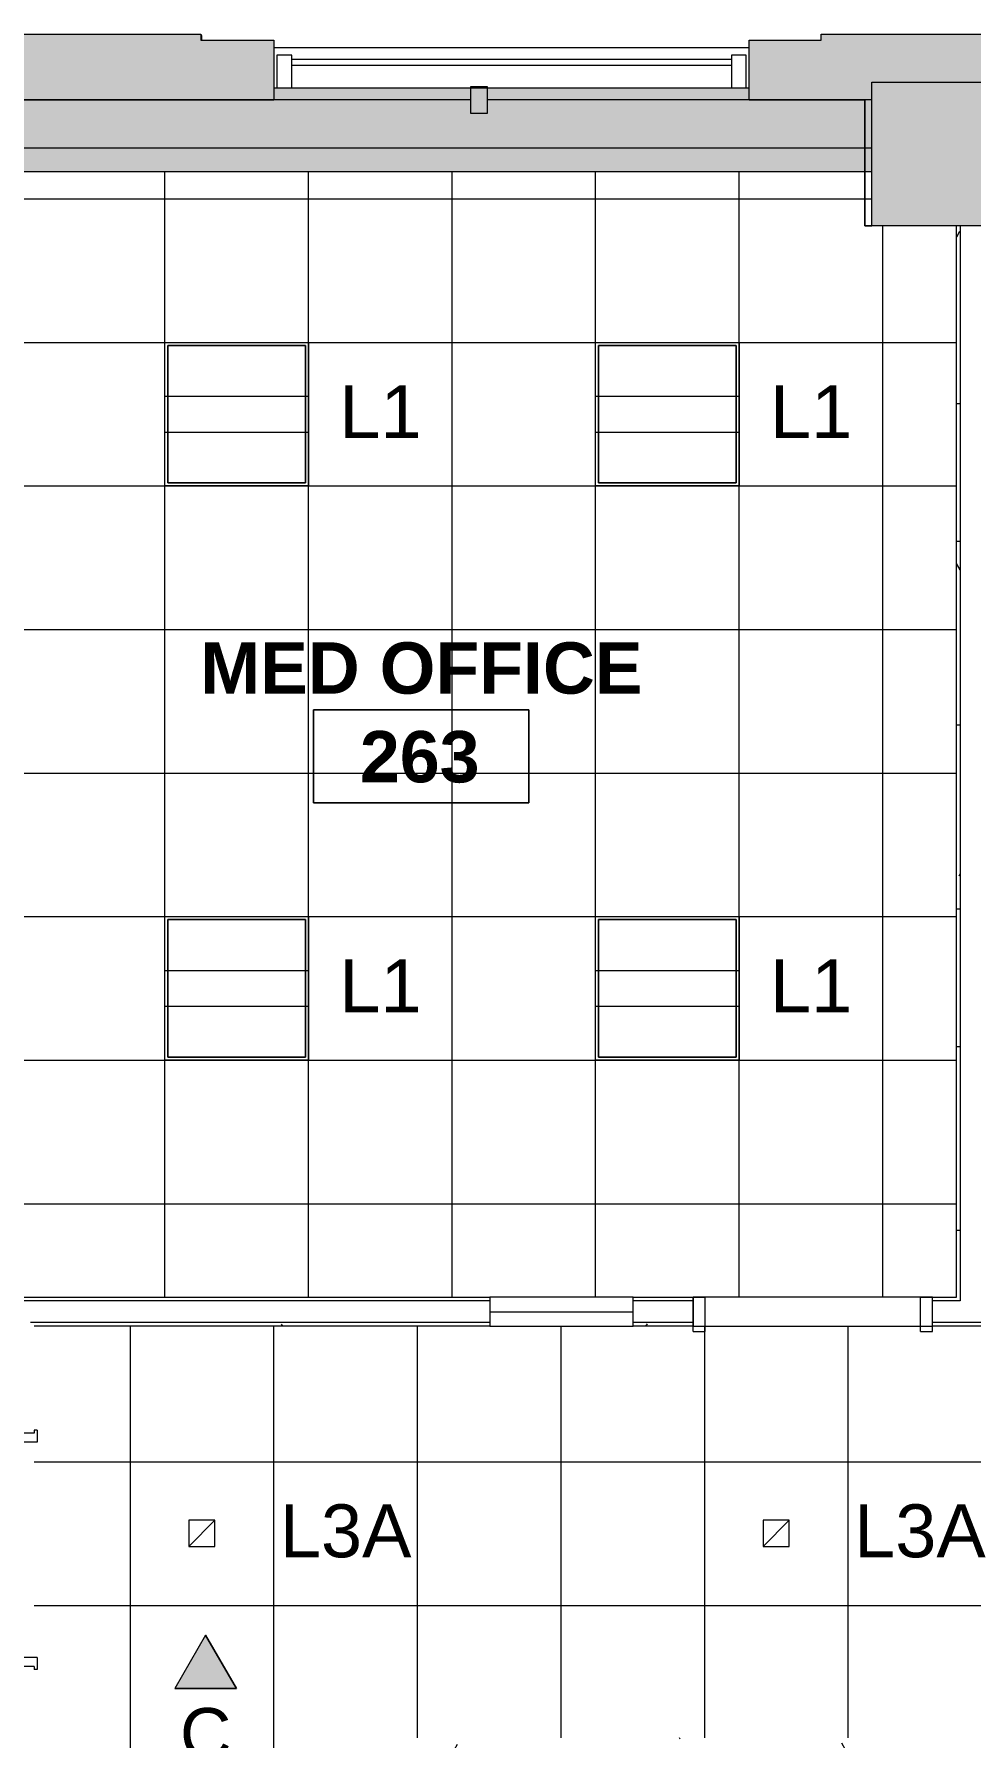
# Model space of a CAD drawing. Header units: inches. Extents: x 389 to 3083, y 11893 to 13691.
# Drawn here: x 770.7 to 927.3, y 13255.3 to 13540.2 of the extents above; entities that cross this region are included whole.
import ezdxf

# ---------------------------------------------------------------- set-up
doc = ezdxf.new("R2010")
doc.units = ezdxf.units.IN
doc.header["$MEASUREMENT"] = 0
for name, color, linetype, lineweight in [('X2$0$A-ANNO-NOTE', 131, 'Continuous', 9), ('X2$0$A-AREA-IDEN', 2, 'Continuous', 9), ('X2$0$A-CLNG', 13, 'Continuous', 13), ('X2$0$A-CLNG-PATT', 13, 'Continuous', 13), ('X2$0$A-Cols-Extr', 7, 'Continuous', 9), ('X2$0$A-DOOR', 31, 'Continuous', 13), ('X2$0$A-DOOR-FRAM', 31, 'Continuous', 20), ('X2$0$A-GLAZ', 151, 'Continuous', 13), ('X2$0$A-WALL', 113, 'Continuous', 13), ('X2$0$A-Wall-Extr', 7, 'Continuous', 9), ('X2$0$A-WALL-PATT', 111, 'Continuous', 13), ('X2$0$E-ELEC-FIXT', 91, 'Continuous', 9), ('X2$0$E-LITE-EQPM', 33, 'Continuous', 9), ('X2$0$E-LITE-EQPM-IDEN', 33, 'Continuous', 9), ('X2$0$I-WALL', 2, 'Continuous', 9), ('X2$0$Plaza America_Tower 1_2nd Floor -REVIT_dwg', 8, 'Continuous', 9), ('X2$0$S-COLS', 52, 'Continuous', 13)]:
    doc.layers.add(name, color=color, linetype=linetype, lineweight=lineweight)
doc.styles.add('X2$0$Arial_3', font='arial.ttf', dxfattribs={"height": 8.85179640718562})
doc.styles.add('X2$0$Swis721 Lt BT', font='swissl.ttf', dxfattribs={"height": 8.51463790446841})
doc.styles.add('X2$0$Swis721 Lt BT_B', font='', dxfattribs={"height": 8.583975346687202})
doc.styles.get('X2$0$Swis721 Lt BT_B').set_extended_font_data('Swis721 Lt BT', bold=True)
pattern_1 = [(0, (-24941.60159030255, 0), (30.72, 7.68), [1.267, -21.773, 1.267, -21.773, -122.88]), (0, (-24941.60159030255, 0), (30.72, 7.68), [-46.08, 1.267, -44.813, 1.267, -21.773, -53.76]), (0, (-24941.60159030255, 0), (30.72, 7.68), [-115.2, 1.267, -14.093, 1.267, -37.133]), (120, (-24930.08159030255, 3.84), (-22.01107510106448, 22.76430040425796), [1.267, -21.773, 1.267, -21.773, -122.88]), (120, (-24930.08159030255, 3.84), (-22.01107510106448, 22.76430040425796), [-46.07999999999998, 1.267, -44.81299999999999, 1.267, -21.773, -53.75999999999998]), (120, (-24930.08159030255, 3.84), (-22.01107510106448, 22.76430040425796), [-115.2, 1.267, -14.093, 1.267, -37.13299999999999]), (240, (-24926.24159030255, 19.2), (-8.708924898935503, -30.44430040425795), [1.267, -21.773, 1.267, -21.773, -122.88]), (240, (-24926.24159030255, 19.2), (-8.708924898935503, -30.44430040425795), [-46.08, 1.267, -44.813, 1.267, -21.773, -53.76]), (240, (-24926.24159030255, 19.2), (-8.708924898935503, -30.44430040425795), [-115.2, 1.267, -14.093, 1.267, -37.133])]
pattern_2 = [(0, (-24941.60159030255, 0), (15.36, 3.84), [1.267, -10.253, 1.267, -10.253, -61.44]), (0, (-24941.60159030255, 0), (15.36, 3.84), [-23.04, 1.267, -21.773, 1.267, -10.253, -26.88]), (0, (-24941.60159030255, 0), (15.36, 3.84), [-57.6, 1.267, -6.412999999999999, 1.267, -17.933]), (120, (-24935.84159030255, 1.92), (-11.00553755053224, 11.38215020212898), [1.267, -10.253, 1.267, -10.253, -61.43999999999998]), (120, (-24935.84159030255, 1.92), (-11.00553755053224, 11.38215020212898), [-23.03999999999999, 1.267, -21.773, 1.267, -10.253, -26.87999999999999]), (120, (-24935.84159030255, 1.92), (-11.00553755053224, 11.38215020212898), [-57.59999999999999, 1.267, -6.412999999999998, 1.267, -17.93299999999999]), (240, (-24933.92159030255, 9.6), (-4.354462449467752, -15.22215020212898), [1.267, -10.253, 1.267, -10.253, -61.44]), (240, (-24933.92159030255, 9.6), (-4.354462449467752, -15.22215020212898), [-23.04, 1.267, -21.773, 1.267, -10.253, -26.88]), (240, (-24933.92159030255, 9.6), (-4.354462449467752, -15.22215020212898), [-57.6, 1.267, -6.412999999999999, 1.267, -17.933])]

# ---------------------------------------------------------------- blocks, each defined once
blk = doc.blocks.new('X2$0$PS - Duplex - Duplex-4172790-FIRST FLOOR')
at = {"layer": 'X2$0$E-ELEC-FIXT'}
for p, q in [((1.375000000000114, 2.249999999999976), (-1.374999999999808, 2.249999999999974)), ((-1.374999999999808, 2.249999999999974), (-1.374999999999808, -2.250000000000306)), ((1.375000000000114, -2.250000000000306), (1.375000000000114, 2.249999999999975)), ((-1.374999999999808, -2.250000000000306), (1.375000000000114, -2.250000000000306))]:
    blk.add_line(p, q, dxfattribs=at)
blk = doc.blocks.new('X2$0$Plaza America_Tower 1_2nd Floor -REVIT_dwg-5250115-FIRST FLOOR')
at = {"layer": 'X2$0$A-Cols-Extr', "flags": 128}
blk.add_lwpolyline([(25851.15873555829, 13529.16813648421), (25851.15873555829, 13508.10613648422), (25852.3027293133, 13508.10613648422)], dxfattribs=at)
at = {"layer": 'X2$0$A-GLAZ'}
for p, q in [((25752.31948555827, 13537.9136364842), (25831.81948555827, 13537.9136364842)), ((25752.81948555826, 13536.6636364842), (25752.81948555826, 13531.1636364842)), ((25828.81948555827, 13535.9136364842), (25755.33981123757, 13535.9136364842)), ((25828.81948555827, 13534.9136364842), (25755.33981123757, 13534.9136364842)), ((25785.24919930232, 13529.16363648421), (25751.31948555828, 13529.16363648421)), ((25831.81948555829, 13529.16363648421), (25787.99919930232, 13529.16363648421))]:
    blk.add_line(p, q, dxfattribs=at)
at = {"layer": 'X2$0$A-GLAZ', "flags": 128}
blk.add_lwpolyline([(25752.83981123757, 13531.1636364842), (25755.33981123757, 13531.1636364842), (25755.33981123757, 13536.6636364842), (25752.83981123757, 13536.6636364842)], dxfattribs=at)
blk.add_lwpolyline([(25828.81948555827, 13531.1636364842), (25831.31948555827, 13531.1636364842), (25831.31948555827, 13536.6636364842), (25828.81948555827, 13536.6636364842)], close=True, dxfattribs=at)
at = {"layer": 'X2$0$A-Wall-Extr'}
for p, q in [((25740.15823555828, 13539.90913648422), (25740.31948555829, 13539.90913648422)), ((25740.31948555829, 13539.16813648422), (25740.31948555829, 13539.90913648422)), ((25692.31948555827, 13529.1636364842), (25752.31948555827, 13529.1636364842)), ((25831.81948555827, 13529.1636364842), (25851.15873555827, 13529.1636364842))]:
    blk.add_line(p, q, dxfattribs=at)
at = {"layer": 'X2$0$A-Wall-Extr', "flags": 128}
for points in [[(25692.31948555829, 13538.90913648422), (25692.31948555829, 13529.16363648421), (25752.31948555829, 13529.16363648421)], [(25740.31948555829, 13539.16813648422), (25740.31948555829, 13539.90913648422), (25740.15823555828, 13539.90913648422)], [(25852.3027293133, 13508.10613648422), (25851.15873555829, 13508.10613648422), (25851.15873555829, 13529.16363648421), (25831.81948555829, 13529.16363648421)]]:
    blk.add_lwpolyline(points, dxfattribs=at)
blk = doc.blocks.new('X2$0$Single Flush - OTJ_SOLIDFLUSH_ALUM-4900816-FIRST FLOOR')
at = {"layer": 'X2$0$A-DOOR-FRAM'}
for p, q in [((-20.00000000000034, -3.312499999999999), (-20.00000000000034, 2.4375)), ((-20.00000000000034, 2.437499999999999), (-18.00000000000034, 2.437499999999999)), ((-18.00000000000034, -3.312499999999999), (-18.00000000000034, 2.4375)), ((18.00000399999976, -3.312499999999999), (18.00000399999976, 2.4375)), ((18.00000399999976, 2.437499999999999), (20.00000399999975, 2.437499999999999)), ((20.00000399999975, -3.312499999999999), (20.00000399999975, 2.4375)), ((-20.00000000000034, -3.312499999999999), (-18.00000000000034, -3.312499999999999)), ((18.00000399999976, -3.312499999999999), (20.00000399999975, -3.312499999999999))]:
    blk.add_line(p, q, dxfattribs=at)
blk = doc.blocks.new('X2$0$Double Flush w-Skinny Lite - Int-N-LDMF-36_ x 84_-5155943-FIRST FLOOR')
at = {"layer": 'X2$0$A-DOOR-FRAM'}
for p, q in [((-20, 2.9375), (-20, 2.437499999999999)), ((-20, 2.9375), (-18, 2.9375)), ((-18, 2.9375), (-18, -2.9375)), ((18.00000399999999, 2.9375), (18.00000399999999, -2.9375)), ((18.00000399999999, 2.9375), (20.000004, 2.9375)), ((20.000004, 2.9375), (20.000004, 2.4375)), ((-20, 2.4375), (-19.49999999999999, 2.4375)), ((-19.49999999999999, 2.4375), (-19.49999999999999, -2.4375)), ((19.50000399999999, 2.4375), (19.50000399999999, -2.4375)), ((19.50000399999999, 2.4375), (20.000004, 2.4375)), ((-20, -2.9375), (-20, -2.4375)), ((-20, -2.4375), (-19.49999999999999, -2.4375)), ((19.50000399999999, -2.4375), (20.000004, -2.4375)), ((20.000004, -2.9375), (20.000004, -2.4375)), ((-20, -2.9375), (-18, -2.9375)), ((18.00000399999999, -2.9375), (20.000004, -2.9375))]:
    blk.add_line(p, q, dxfattribs=at)
blk = doc.blocks.new('X2$0$Frameless opening with glazing - 24_ x 96_-4900874-FIRST FLOOR')
at = {"layer": 'X2$0$A-GLAZ'}
blk.add_line((-13.5000000000001, 0.06250000000124077), (10.49999999999988, 0.06250000000124077), dxfattribs=at)
blk = doc.blocks.new('X2$0$L-Ceiling Light - Linear Box - 2_x2_-4960925-FIRST FLOOR')
at = {"layer": 'X2$0$E-LITE-EQPM'}
for p, q in [((-12, -11.99999999999904), (-12, 12.00000000000094)), ((-12, 12.00000000000094), (12, 12.00000000000094)), ((-12, -11.99999999999965), (-12, 12.00000000000037)), ((-12, 12.00000000000037), (11.99999999999999, 12.00000000000037)), ((-11.50000000000008, -11.49999999999979), (-11.50000000000008, 11.50000000000021)), ((-11.50000000000008, 11.50000000000021), (11.49999999999991, 11.50000000000021)), ((11.49999999999985, 11.50000000000037), (-11.50000000000013, 11.50000000000037)), ((-11.50000000000012, 11.50000000000037), (-11.50000000000013, -11.49999999999964)), ((11.49999999999991, 11.50000000000021), (11.49999999999991, -11.49999999999979)), ((11.49999999999985, -11.49999999999964), (11.49999999999985, 11.50000000000037)), ((12, 12.00000000000094), (12, -11.99999999999903)), ((11.99999999999999, 12.00000000000037), (11.99999999999999, -11.99999999999965)), ((-12.00000000000001, 3.00000000000094), (11.99999999999999, 3.00000000000094)), ((-12.00000000000001, -2.99999999999906), (11.99999999999999, -2.99999999999906)), ((12, -11.99999999999904), (-12, -11.99999999999904)), ((11.99999999999999, -11.99999999999965), (-12, -11.99999999999965)), ((11.49999999999991, -11.49999999999979), (-11.50000000000008, -11.49999999999979)), ((-11.50000000000013, -11.49999999999964), (11.49999999999985, -11.49999999999964))]:
    blk.add_line(p, q, dxfattribs=at)
blk = doc.blocks.new('X2$0$Concrete-Rectangular-Column - 19 X 24-5195709-FIRST FLOOR')
at = {"layer": 'X2$0$S-COLS'}
blk.add_hatch(color=256, dxfattribs=at).paths.add_polyline_path([(-5.741374999965386, -11.99999999998772), (9.500000000024782, -11.99999999998772), (9.500000000024782, 12.00000000001228), (-9.499999999973623, 12.00000000001228), (-9.499999999972259, -11.99999999998772)], flags=0)
for p, q in [((-9.500000000000005, 12), (9.499999999999991, 12)), ((-9.500000000000005, -12), (-9.500000000000005, 12)), ((9.499999999999991, 12), (9.499999999999991, -12)), ((9.499999999999991, -12), (-9.500000000000005, -12))]:
    blk.add_line(p, q, dxfattribs=at)
blk = doc.blocks.new('X2$0$L-Recessed Square Downlight - 4_  black trim-5264487-FIRST FLOOR')
at = {"layer": 'X2$0$E-LITE-EQPM'}
for p, q in [((-2.187499999999749, -2.18750000000022), (-2.187499999999749, 2.187499999999678)), ((-2.187499999999749, 2.187499999999678), (2.187500000000309, 2.187499999999678)), ((-2.187499999999749, 2.187499999999678), (2.187500000000309, -2.18750000000022)), ((2.187500000000309, 2.187499999999678), (2.187500000000309, -2.18750000000022)), ((2.187500000000309, -2.18750000000022), (-2.187499999999748, -2.18750000000022))]:
    blk.add_line(p, q, dxfattribs=at)
blk = doc.blocks.new('X2$0$Room Tag - Room Name and Number-3379422-FIRST FLOOR')
at = {"layer": 'X2$0$A-AREA-IDEN'}
for p, q in [((-0.1880646717928032, -0.1635729993857746), (-0.1880646717928032, -0.001823739990654245)), ((-0.1880646717928032, -0.001823739990654244), (0.1869353282071967, -0.001823739990654244)), ((0.1869353282071967, -0.001823739990655456), (-0.1880646717928029, -0.001823739990654244)), ((-0.1880646717928029, -0.001823739990654251), (-0.1880646717928032, -0.1635729993857734)), ((0.1869353282071967, -0.001823739990654244), (0.1869353282071967, -0.1635729993857746)), ((0.1869353282071964, -0.1635729993857746), (0.1869353282071967, -0.001823739990655458)), ((0.1869353282071967, -0.1635729993857746), (-0.1880646717928032, -0.1635729993857746)), ((-0.1880646717928032, -0.1635729993857734), (0.1869353282071964, -0.1635729993857746))]:
    blk.add_line(p, q, dxfattribs=at)

msp = doc.modelspace()

# ---------------------------------------------------------------- hatches: boundary and pattern name
at = {"layer": 'X2$0$A-ANNO-NOTE'}
msp.add_hatch(color=256, dxfattribs=at).paths.add_polyline_path([(794.1706751327329, 13263.53014305433), (799.3161902606989, 13272.46907782133), (804.4847772877147, 13263.54346362146)], flags=0)
at = {"layer": 'X2$0$A-CLNG-PATT'}
h = msp.add_hatch(dxfattribs=at)
h.set_pattern_fill('FP2_63', color=256, style=0, pattern_type=2)
h.set_pattern_definition(pattern_2)
h.paths.add_polyline_path([(574.6299554530488, 12516.66801148421), (577.717895255737, 12516.66801148421), (577.717895255737, 12633.16801148421), (567.717895255737, 12633.16801148421), (567.717895255737, 12552.82926148421), (569.7178952557406, 12552.82926148421), (569.7178952557406, 12516.66801148421), (573.717895255737, 12516.66801148421)], flags=0)
h.paths.add_polyline_path([(576.0986325818485, 12638.04301148421), (577.717895255737, 12638.04301148421), (577.717895255737, 12659.66801148421), (569.7178952557406, 12659.66801148421), (569.7178952557406, 12638.04301148421), (571.1895933689448, 12638.04301148421)], flags=0)
h.paths.add_polyline_path([(577.717895255737, 12683.91851148421), (577.717895255737, 12819.16801148421), (569.7178952557406, 12819.16801148421), (569.7178952557406, 12791.66801148421), (567.717895255737, 12791.66801148421), (567.717895255737, 12711.32926148422), (569.7178952557406, 12711.32926148422), (569.7519677007258, 12683.91851148421)], flags=0)
h.paths.add_polyline_path([(569.7178952557406, 12824.04301148421), (577.717895255737, 12824.04301148421), (577.717895255737, 12959.91851148421), (569.9723952557433, 12959.91851148421), (569.9723952557433, 12932.66801148421), (567.722395255736, 12932.66801148421), (567.722395255736, 12853.16801148421), (569.7178952557406, 12853.16801148421), (569.7178952557406, 12841.00676148421)], flags=0)
h.paths.add_polyline_path([(570.0601800373879, 12983.91851148421), (577.717895255737, 12983.91851148421), (577.717895255737, 13090.98051148421), (569.7178952557406, 13090.98051148421), (569.7178952557406, 13090.16801148421), (567.722395255736, 13090.16801148421), (567.722395255736, 13011.16801148421), (569.9723952557433, 13011.16801148421), (569.9723952557433, 12983.91851148421)], flags=0)
h.paths.add_polyline_path([(2950.451139010776, 12992.41776148421), (2950.451139010776, 13011.16826148421), (2952.701139010776, 13011.16826148421), (2952.701139010776, 13091.6680114842), (2950.717895255755, 13091.6680114842), (2950.717895255755, 13151.6680114842), (2952.701139010769, 13151.6680114842), (2952.701139010769, 13232.10140557675), (2950.701139010765, 13232.10140557675), (2950.689574745691, 13232.16826148421), (2950.451139010776, 13232.16826148421), (2950.451139010776, 13278.35140557675), (2946.222889010671, 13278.35140557675), (2946.222889010671, 13096.68895002697), (2950.621417571008, 13096.68895002697), (2950.621417571008, 13091.81395002697), (2946.222889010671, 13091.81395002697), (2946.222889010671, 13091.41882368823), (2942.701139010769, 13091.41882368823), (2942.701139010769, 12992.41776148421)], flags=0)
h.paths.add_polyline_path([(569.7178952557406, 13095.85551148421), (577.717895255737, 13095.85551148421), (577.717895255737, 13257.85551148421), (569.7178952557406, 13257.85551148421), (569.7051452557462, 13231.91851148408), (567.7051452557535, 13231.91851148421), (567.7051452557535, 13151.66801148421), (569.7178952557406, 13151.66801148421), (569.7178952557406, 13103.66801148421)], flags=0)
h.paths.add_polyline_path([(574.9580995748875, 13262.73051148421), (577.717895255737, 13262.73051148421), (577.717895255737, 13278.91851148421), (569.7178952557406, 13278.91851148421), (569.7178952557406, 13262.73051148421)], flags=0)
h.paths.add_polyline_path([(570.4010010973616, 13312.41857398421), (577.717895255737, 13312.41857398421), (577.717895255737, 13497.17651148421), (570.0623952557326, 13497.17651148421), (570.0623952557326, 13489.90856935709), (567.7211967017392, 13489.90856935709), (567.7211967017392, 13349.16813648421), (569.7178952557406, 13349.16813648421), (569.7178952557406, 13312.41857398421)], flags=0)
h.paths.add_polyline_path([(2949.704063839254, 13312.41882398421), (2950.451139010776, 13312.41882398421), (2950.451139010776, 13324.8010708786), (2942.451139010773, 13324.8010708786), (2942.451139010773, 13312.41882398421), (2946.222889010671, 13312.41882398421)], flags=0)
h.paths.add_polyline_path([(2942.451139010773, 13329.67607087861), (2950.451139010776, 13329.67607087861), (2950.451139010776, 13349.16838648422), (2952.701139010776, 13349.16838648422), (2952.701139010776, 13493.82257186597), (2950.705639010772, 13493.82257186597), (2950.705639010772, 13501.82257186596), (2942.451139010773, 13501.82257186596), (2942.451139010773, 13337.16838648422)], flags=0)
h.paths.add_polyline_path([(2110.866389010771, 13520.66818874749), (2110.866389010771, 13529.16813648421), (2090.205639010775, 13529.16813648421), (2090.205639010775, 13531.16363648422), (2009.705639010775, 13531.16363648422), (2009.705639010775, 13528.91363648421), (2001.393139010772, 13528.91363648421), (2001.393139010772, 13520.66818874749), (2090.957446122236, 13520.66818874749)], flags=0)
h.paths.add_polyline_path([(1996.518139010779, 13520.66818874749), (1996.518139010779, 13528.91363648421), (1990.866389010771, 13528.91363648421), (1990.866389010771, 13520.66818874749)], flags=0)
h.paths.add_polyline_path([(2130.866389010767, 13521.16813648421), (2248.239717700722, 13521.16813648421), (2248.239717700722, 13531.12181582522), (2150.205639010775, 13531.12181582522), (2150.205639010775, 13529.16813648421), (2129.866389010767, 13529.16813648421), (2129.866389010767, 13521.16813648421)], flags=0)
h.paths.add_polyline_path([(2921.482351865765, 13521.16813648421), (2921.482351865765, 13529.16813648421), (2915.455639010772, 13529.16813648421), (2915.455639010772, 13531.16363648422), (2770.705639010779, 13531.16363648422), (2770.705639010779, 13529.16813648421), (2710.705639010779, 13529.16813648421), (2710.705639010779, 13531.16363648422), (2627.821139010764, 13531.16363648422), (2627.821139010764, 13529.16813648421), (2609.866389010771, 13529.16813648421), (2609.866389010771, 13521.16813648421), (2727.991474956318, 13521.16813648421), (2727.991474956318, 13529.16363648421), (2732.866474956325, 13529.16363648421), (2732.866474956325, 13521.16813648421), (2786.245446122237, 13521.16813648421)], flags=0)
h.paths.add_polyline_path([(2373.883639010764, 13521.16813648421), (2385.383639010761, 13521.16813648421), (2385.383639010761, 13529.16363648421), (2373.883639010764, 13529.16363648421)], flags=0)
h.paths.add_polyline_path([(2264.779446122237, 13521.16813648421), (2349.383639010666, 13521.16813648421), (2349.383639010666, 13529.16363648421), (2330.205639010775, 13529.16813648421), (2330.205639010775, 13531.12181582522), (2253.114717700726, 13531.12181582522), (2253.114717700726, 13521.16813648421)], flags=0)
h.paths.add_polyline_path([(2390.258639010764, 13521.16813648421), (2537.768139010775, 13521.16813648421), (2537.768139010775, 13530.5510708786), (2542.643139010775, 13530.5510708786), (2542.643139010775, 13521.16813648421), (2590.866389010771, 13521.16813648421), (2590.866389010771, 13529.16363648421), (2570.205639010772, 13529.16813648421), (2570.205639010772, 13531.16363648422), (2390.258639010764, 13531.16363648422), (2390.258639010764, 13521.83503226003)], flags=0)
h.paths.add_polyline_path([(1580.455639010772, 13521.16813648421), (1580.455639010772, 13529.16363648421), (1510.705639010772, 13529.16813648421), (1510.705639010772, 13531.16363648422), (1430.217895255741, 13531.16363648422), (1430.217895255741, 13529.16813648421), (1410.039895255733, 13529.16813648421), (1410.039895255733, 13521.16813648421), (1570.861039010771, 13521.16813648421)], flags=0)
h.paths.add_polyline_path([(1370.217895255737, 13521.16813648421), (1386.789895255741, 13521.16813648421), (1386.789895255741, 13529.16363648421), (1370.217895255737, 13529.16813648421), (1370.217895255737, 13531.16363648422), (1190.217895255737, 13531.16363648422), (1190.217895255737, 13529.16813648421), (1170.039895255733, 13529.16813648421), (1170.039895255733, 13521.16813648421), (1221.847446122236, 13521.16813648421)], flags=0)
h.paths.add_polyline_path([(700.3814461222355, 13521.16813648422), (750.717895255737, 13521.16813648422), (750.717895255737, 13531.16813648421), (605.967895255737, 13531.16813648421), (605.9675922868191, 13529.16813648421), (598.6842991593985, 13529.16813648421), (598.6842991593985, 13521.16813648422)], flags=0)
h.paths.add_polyline_path([(755.592895255737, 13521.16813648422), (910.7011390107509, 13521.16813648422), (910.7011390107509, 13529.16813648421), (890.2178952557406, 13529.16813648421), (890.2178952557406, 13531.16363648422), (810.717895255737, 13531.16363648422), (810.717895255737, 13529.16813648421), (755.592895255737, 13529.16813648421), (755.592895255737, 13528.92436095445)], flags=0)
h.paths.add_polyline_path([(929.7011390107473, 13521.16813648422), (1048.530395255737, 13521.16813648422), (1048.530395255737, 13531.16363648422), (950.2178952557406, 13531.16363648422), (950.2178952557406, 13529.16813648421), (929.7011390107473, 13529.16813648421), (929.7011390107473, 13528.94068544484)], flags=0)
h.paths.add_polyline_path([(1053.405395255737, 13521.16813648422), (1151.039895255737, 13521.16813648422), (1151.039895255737, 13529.16813648421), (1130.217895255737, 13529.16813648421), (1130.217895255737, 13531.16363648422), (1053.405395255737, 13531.16363648422), (1053.405395255737, 13526.10355469311)], flags=0)
h.paths.add_polyline_path([(605.9675922868191, 13529.16813648421), (605.967895255737, 13529.1681406703), (700.3814461222355, 13529.16813648421)], flags=0)
h = msp.add_hatch(dxfattribs=at)
h.set_pattern_fill('FP2_63', color=256, style=0, pattern_type=2)
h.set_pattern_definition(pattern_2)
h.paths.add_polyline_path([(573.717895255737, 12512.66801148421), (581.7178952557406, 12512.66801148421), (581.7178952557406, 12633.16801148421), (577.717895255737, 12633.16801148421), (577.717895255737, 12516.66801148421), (569.7178952557406, 12516.66801148421), (569.7178952557406, 12512.66801148421)], flags=0)
h.paths.add_polyline_path([(577.717895255737, 12638.04301148421), (581.7178952557406, 12638.04301148421), (581.7178952557406, 12659.66801148421), (577.717895255737, 12659.66801148421)], flags=0)
h.paths.add_polyline_path([(581.7178952557333, 12983.91851148421), (581.7178952557333, 13090.98051148421), (577.717895255737, 13090.98051148421), (577.717895255737, 12983.91851148421)], flags=0)
h.paths.add_polyline_path([(2938.701139010773, 12992.41776148421), (2942.701139010769, 12992.41776148421), (2942.701139010769, 13091.41882368823), (2938.701139010773, 13091.41882368823), (2938.701139010773, 13030.43270592318)], flags=0)
h.paths.add_polyline_path([(577.717895255737, 13095.85551148421), (581.7178952557333, 13095.85551148421), (581.7178952557333, 13257.85551148421), (577.717895255737, 13257.85551148421), (577.717895255737, 13148.40770592318)], flags=0)
h.paths.add_polyline_path([(581.7178952557333, 13262.73051148421), (581.7178952557333, 13278.91851148421), (577.717895255737, 13278.91851148421), (577.717895255737, 13262.73051148421), (581.4983969506502, 13262.73051148421)], flags=0)
h.paths.add_polyline_path([(581.7178952557333, 13312.41857398421), (581.7178952557333, 13497.17651148421), (577.717895255737, 13497.17651148421), (577.717895255737, 13312.41857398421)], flags=0)
h.paths.add_polyline_path([(2942.451139010773, 13312.41882398421), (2942.451139010773, 13324.8010708786), (2938.451139010776, 13324.8010708786), (2938.451139010776, 13312.41882398421)], flags=0)
h.paths.add_polyline_path([(2938.815593190531, 13329.67607087861), (2942.451139010773, 13329.67607087861), (2942.451139010773, 13501.82257186596), (2938.451139010776, 13501.82257186596), (2938.451139010776, 13329.67607087861)], flags=0)
h.paths.add_polyline_path([(2090.957446122236, 13517.16813648421), (2110.866389010771, 13517.16813648421), (2110.866389010771, 13520.66818874749), (2001.393139010772, 13520.66818874749), (2001.393139010772, 13517.16813648421), (2090.205639010775, 13517.16813648421)], flags=0)
h.paths.add_polyline_path([(2537.768139010775, 13517.16813648421), (2537.768139010775, 13521.16813648421), (2390.258639010764, 13521.16813648421), (2390.258639010764, 13517.16813648421), (2438.60144612224, 13517.16813648421)], flags=0)
h.paths.add_polyline_path([(2130.866389010767, 13517.16813648421), (2248.239717700722, 13517.16813648421), (2248.239717700722, 13521.16813648421), (2129.866389010767, 13521.16813648421), (2129.866389010767, 13517.16813648421)], flags=0)
h.paths.add_polyline_path([(2732.866474956325, 13517.16813648421), (2921.482351865765, 13517.16813648421), (2921.482351865765, 13521.16813648421), (2732.866474956325, 13521.16813648421), (2732.866474956325, 13518.74700407261)], flags=0)
h.paths.add_polyline_path([(2573.518139010768, 13517.16813648421), (2590.866389010771, 13517.16813648421), (2590.866389010771, 13521.16813648421), (2542.643139010775, 13521.16813648421), (2542.643139010775, 13517.16813648421), (2570.205639010772, 13517.16813648421)], flags=0)
h.paths.add_polyline_path([(1990.866389010771, 13517.16813648421), (1996.518139010779, 13517.16813648421), (1996.518139010779, 13520.66818874749), (1990.866389010771, 13520.66818874749), (1990.866389010771, 13528.91363648421), (1986.866389010775, 13528.91363648421), (1986.866389010775, 13517.16813648421)], flags=0)
h.paths.add_polyline_path([(2253.114717700726, 13517.16813648421), (2349.383639010666, 13517.16813648421), (2349.383639010666, 13521.16813648421), (2253.114717700726, 13521.16813648421), (2253.114717700726, 13519.41394320217)], flags=0)
h.paths.add_polyline_path([(2609.866389010771, 13517.16813648421), (2727.991474956318, 13517.16813648421), (2727.991474956318, 13521.16813648421), (2609.866389010771, 13521.16813648421)], flags=0)
h.paths.add_polyline_path([(2385.383639010761, 13517.16813648421), (2385.383639010761, 13521.16813648421), (2373.883639010764, 13521.16813648421), (2373.883639010764, 13517.16813648421)], flags=0)
h.paths.add_polyline_path([(1386.789895255741, 13517.16813648421), (1386.789895255741, 13521.16813648421), (1170.039895255733, 13521.16813648421), (1170.039895255733, 13517.16813648421), (1370.217895255737, 13517.16813648421)], flags=0)
h.paths.add_polyline_path([(1580.455639010772, 13517.16813648421), (1580.455639010772, 13521.16813648421), (1410.039895255733, 13521.16813648421), (1410.039895255733, 13517.16813648421), (1510.705639010772, 13517.16813648421)], flags=0)
h.paths.add_polyline_path([(750.717895255737, 13517.16813648421), (750.717895255737, 13521.16813648422), (598.6842991593985, 13521.16813648422), (598.6842991593985, 13517.16813648421), (700.3814461222355, 13517.16813648421)], flags=0)
h.paths.add_polyline_path([(755.592895255737, 13517.16813648421), (910.7011390107509, 13517.16813648421), (910.7011390107509, 13521.16813648422), (755.592895255737, 13521.16813648422), (755.592895255737, 13519.15659638694)], flags=0)
h.paths.add_polyline_path([(1048.530395255737, 13517.16813648421), (1048.530395255737, 13521.16813648422), (929.7011390107473, 13521.16813648422), (929.7011390107473, 13517.16813648421), (1048.025446122236, 13517.16813648421)], flags=0)
h.paths.add_polyline_path([(1130.217895255737, 13517.16813648421), (1151.039895255737, 13517.16813648421), (1151.039895255737, 13521.16813648422), (1053.405395255737, 13521.16813648422), (1053.405395255737, 13517.16813648421)], flags=0)
h = msp.add_hatch(dxfattribs=at)
h.set_pattern_fill('FP2_1', color=256, style=0, pattern_type=2)
h.set_pattern_definition(pattern_1)
h.paths.add_polyline_path([(827.094889010772, 13115.23501148421), (827.9698890107757, 13115.23501148421), (827.9698890107757, 13253.29313648421), (961.7952640107251, 13253.29313648421), (961.7952640107251, 13255.29313648422), (826.469889010772, 13255.29313648422), (826.469889010772, 13115.23501148421)], flags=0)
h.paths.add_polyline_path([(828.4698890107684, 13115.23501148421), (831.344889010772, 13115.23501148421), (831.344889010772, 13249.91813648422), (961.7952640107251, 13249.91813648422), (961.7952640107251, 13252.79313648421), (828.4698890107684, 13252.79313648421), (828.4698890107684, 13134.49407400473)], flags=0)
at = {"layer": 'X2$0$A-WALL-PATT'}
for points in [[(798.5566452557323, 13529.16813648421), (798.5566452557323, 13540.16813648421), (762.717895255737, 13540.16813648421), (762.717895255737, 13529.16813648421)], [(938.0566452557396, 13529.16813648421), (938.0566452557396, 13540.16813648421), (902.217895255737, 13540.16813648421), (902.217895255737, 13529.16813648421), (910.7011390107509, 13529.16813648421), (910.7011390107509, 13532.10613648422), (929.7011390107473, 13532.10613648422), (929.7011390107473, 13529.16813648421)], [(810.717895255737, 13529.16813648421), (810.717895255737, 13539.16813648422), (798.5566452557323, 13539.16813648422), (798.5566452557323, 13529.16813648421)], [(902.217895255737, 13529.16813648421), (902.217895255737, 13539.16813648422), (890.2178952557406, 13539.16813648422), (890.2178952557406, 13529.16813648421)]]:
    msp.add_hatch(color=256, dxfattribs=at).paths.add_polyline_path(points, flags=0)
h = msp.add_hatch(dxfattribs=at)
h.set_pattern_fill('FP2_1', color=256, style=0, pattern_type=2)
h.set_pattern_definition(pattern_1)
h.paths.add_polyline_path([(924.8261390107509, 13328.9885708786), (925.4511390107546, 13328.9885708786), (925.4511390107546, 13508.10613648422), (924.8261390107509, 13508.10613648422), (924.8261390107509, 13384.35770592318)], flags=0)
h = msp.add_hatch(dxfattribs=at)
h.set_pattern_fill('FP2_1', color=256, style=0, pattern_type=2)
h.set_pattern_definition(pattern_1)
h.paths.add_polyline_path([(1165.789895255741, 13328.36357087861), (1165.789895255741, 13328.98857087859), (1161.841635252258, 13328.98857087859), (1161.841635252258, 13328.36357087861), (1165.164895255741, 13328.36357087861)], flags=0)
h.paths.add_polyline_path([(1170.039895255733, 13328.36357087861), (1307.02260899977, 13328.36357087861), (1307.02260899977, 13328.98857087861), (1169.414895255733, 13328.98857087859), (1169.414895255733, 13328.36357087861)], flags=0)
h.paths.add_polyline_path([(1331.022608999767, 13328.36357087861), (1341.022608999774, 13328.36357087861), (1341.022608999774, 13328.98857087861), (1331.022608999767, 13328.98857087861)], flags=0)
h.paths.add_polyline_path([(755.592895255737, 13328.36357087861), (846.8261390107509, 13328.36357087861), (846.8261390107509, 13328.9885708786), (754.9678952557333, 13328.9885708786), (754.9792132191506, 13328.36357087861)], flags=0)
h.paths.add_polyline_path([(870.8261390107473, 13328.36357087861), (880.8261390107436, 13328.36357087861), (880.8261390107436, 13328.9885708786), (870.8261390107473, 13328.9885708786)], flags=0)
h.paths.add_polyline_path([(1381.02260899977, 13328.36357087861), (1386.789895255741, 13328.36357087861), (1386.789895255741, 13328.98857087861), (1381.02260899977, 13328.98857087861)], flags=0)
h.paths.add_polyline_path([(925.4511390107546, 13328.36357087861), (925.4511390107546, 13328.9885708786), (920.8261390107436, 13328.9885708786), (920.8261390107436, 13328.36357087861), (924.8261390107509, 13328.36357087861)], flags=0)
h.paths.add_polyline_path([(929.0761390107436, 13328.36357087861), (935.0327839454694, 13328.36357087861), (935.0327839454694, 13328.98857087859), (929.0761390107436, 13328.9885708786)], flags=0)
h.paths.add_polyline_path([(1048.025446122236, 13328.36357087861), (1049.155395255741, 13328.36357087861), (1049.155395255741, 13328.98857087859), (1009.032783945469, 13328.98857087859), (1009.032783945469, 13328.36357087861)], flags=0)
h.paths.add_polyline_path([(1053.405395255737, 13328.36357087861), (1087.841635252258, 13328.36357087861), (1087.841635252258, 13328.98857087859), (1052.780395255737, 13328.98857087859), (1052.791580075234, 13328.36357087861)], flags=0)
h.paths.add_polyline_path([(1121.841635252254, 13328.36357087861), (1121.841635252254, 13328.98857087859), (1111.841635252265, 13328.98857087859), (1111.841635252265, 13328.36357087861)], flags=0)
h.paths.add_polyline_path([(975.032783945473, 13328.36357087861), (985.0327839454621, 13328.36357087861), (985.0327839454621, 13328.98857087859), (975.032783945473, 13328.98857087859)], flags=0)
h = msp.add_hatch(dxfattribs=at)
h.set_pattern_fill('FP2_1', color=256, style=0, pattern_type=2)
h.set_pattern_definition(pattern_1)
h.paths.add_polyline_path([(1386.789895255741, 13324.11357087861), (1391.039895255744, 13324.11357087861), (1391.039895255744, 13324.73857087861), (1381.02260899977, 13324.73857087861), (1381.02260899977, 13324.11357087861)], flags=0)
h.paths.add_polyline_path([(770.0323890107757, 13324.11357087861), (846.8261390107509, 13324.11357087861), (846.8261390107509, 13324.73857087861), (770.0323890107757, 13324.73857087861)], flags=0)
h.paths.add_polyline_path([(750.717895255737, 13324.11357087861), (766.4073890107757, 13324.11357087861), (766.4073890107757, 13324.73857087861), (750.717895255737, 13324.73857087861)], flags=0)
h.paths.add_polyline_path([(1341.022608999774, 13324.11357087861), (1341.022608999774, 13324.73857087861), (1331.022608999767, 13324.73857087861), (1331.022608999767, 13324.11357087861)], flags=0)
h.paths.add_polyline_path([(870.8261390107473, 13324.11357087861), (880.8261390107436, 13324.11357087861), (880.8261390107436, 13324.73857087861), (870.8261390107473, 13324.73857087861)], flags=0)
h.paths.add_polyline_path([(1221.847446122236, 13324.11357087861), (1307.02260899977, 13324.11357087861), (1307.02260899977, 13324.73857087861), (1161.841635252258, 13324.73857087861), (1161.841635252258, 13324.11357087861), (1170.039895255733, 13324.11357087861)], flags=0)
h.paths.add_polyline_path([(925.4511390107546, 13324.11357087861), (935.0327839454694, 13324.11357087861), (935.0327839454694, 13324.73857087861), (920.8261390107436, 13324.73857087861), (920.8261390107436, 13324.11357087861), (924.8261390107509, 13324.11357087861)], flags=0)
h.paths.add_polyline_path([(1048.530395255737, 13324.11357087861), (1087.841635252258, 13324.11357087861), (1087.841635252258, 13324.73857087861), (1009.032783945469, 13324.73857087861), (1009.032783945469, 13324.11357087861), (1048.025446122236, 13324.11357087861)], flags=0)
h.paths.add_polyline_path([(1121.841635252254, 13324.11357087861), (1121.841635252254, 13324.73857087861), (1111.841635252265, 13324.73857087861), (1111.841635252265, 13324.11357087861)], flags=0)
h.paths.add_polyline_path([(975.032783945473, 13324.11357087861), (985.0327839454621, 13324.11357087861), (985.0327839454621, 13324.73857087861), (975.0327839455058, 13324.73857087861)], flags=0)
h = msp.add_hatch(dxfattribs=at)
h.set_pattern_fill('FP2_1', color=256, style=0, pattern_type=2)
h.set_pattern_definition(pattern_1)
h.paths.add_polyline_path([(770.6573890107793, 13091.60551148421), (770.6573890107793, 13179.85551148421), (770.0323890107757, 13179.85551148421), (770.0323890107757, 13091.60551148421)], flags=0)
h.paths.add_polyline_path([(770.6573890107793, 13203.85551148421), (770.6573890107793, 13213.85551148421), (770.0323890107757, 13213.85551148421), (770.0323890107757, 13203.85551148421)], flags=0)
h.paths.add_polyline_path([(770.6573890107793, 13253.85551148421), (770.6573890107793, 13267.23051148421), (770.0323890107757, 13267.23051148421), (770.0323890107757, 13253.85551148421)], flags=0)
h.paths.add_polyline_path([(770.6573890107793, 13306.23051148421), (770.6573890107793, 13324.11357087861), (770.0323890107757, 13324.10844246308), (770.0323890107757, 13306.23051148421)], flags=0)

# ---------------------------------------------------------------- linework, layer by layer
at = {"layer": 'X2$0$A-ANNO-NOTE'}
for p, q in [((799.3161902606771, 13272.46907782132), (794.170675132711, 13263.53014305432)), ((799.3161902606735, 13272.46907782132), (794.1706751327074, 13263.53014305432)), ((804.4847772876929, 13263.54346362144), (799.3161902606771, 13272.46907782132)), ((799.3161902606735, 13272.46907782132), (804.4847772876856, 13263.54346362145)), ((794.170675132711, 13263.53014305432), (804.4847772876929, 13263.54346362144)), ((804.4847772876856, 13263.54346362145), (794.170675132711, 13263.53014305432))]:
    msp.add_line(p, q, dxfattribs=at)
at = {"layer": 'X2$0$A-CLNG'}
for p, q in [((810.7178952557151, 13531.1636364842), (890.2178952557151, 13531.1636364842)), ((755.5928952557151, 13521.1681364842), (910.7011390107291, 13521.1681364842)), ((755.5928952557151, 13517.1681364842), (910.7011390107291, 13517.1681364842)), ((870.8261390107182, 13328.98857087859), (846.8261390107255, 13328.98857087859)), ((920.8261390107218, 13328.98857087859), (880.8261390107255, 13328.98857087859))]:
    msp.add_line(p, q, dxfattribs=at)
at = {"layer": 'X2$0$A-CLNG-PATT'}
for p, q in [((792.5314096974471, 13328.9885708786), (792.5314096974471, 13517.16813648421)), ((816.5314096974471, 13328.9885708786), (816.5314096974471, 13517.16813648421)), ((840.5314096974471, 13328.9885708786), (840.5314096974471, 13517.16813648421)), ((864.5314096974471, 13328.9885708786), (864.5314096974471, 13517.16813648421)), ((888.5314096974471, 13328.9885708786), (888.5314096974471, 13517.16813648421)), ((755.592895255737, 13512.613), (910.7011390107509, 13512.613)), ((912.5314096974471, 13328.9885708786), (912.5314096974471, 13508.10613648422)), ((755.592895255737, 13488.613), (924.8261390107509, 13488.613)), ((755.592895255737, 13464.613), (924.8261390107509, 13464.613)), ((755.592895255737, 13440.613), (924.8261390107509, 13440.613)), ((755.592895255737, 13416.613), (924.8261390107509, 13416.613)), ((755.592895255737, 13392.613), (924.8261390107509, 13392.613)), ((755.592895255737, 13368.613), (924.8261390107509, 13368.613)), ((755.592895255737, 13344.613), (924.8261390107509, 13344.613)), ((786.7054096974498, 13324.11357087861), (786.7054096974497, 12447.98330596964)), ((810.7054096974498, 13324.11357087861), (810.7054096974497, 12447.98330596964)), ((834.7054096974498, 13324.11357087861), (834.7054096974498, 13255.29313648422)), ((858.7054096974498, 13324.11357087861), (858.7054096974498, 13255.29313648422)), ((882.7054096974498, 13324.11357087861), (882.7054096974498, 13255.29313648422)), ((906.7054096974498, 13324.11357087861), (906.7054096974498, 13255.29313648422)), ((770.6573890107793, 13301.429), (1530.455639010765, 13301.429)), ((770.6573890107793, 13277.429), (1530.455639010765, 13277.429))]:
    msp.add_line(p, q, dxfattribs=at)
at = {"layer": 'X2$0$A-WALL'}
for p, q in [((762.7178952557151, 13540.1681364842), (798.5566452557105, 13540.1681364842)), ((798.5566452557105, 13540.1681364842), (798.5566452557105, 13539.16813648421)), ((902.2178952557151, 13539.1681364842), (902.2178952557151, 13540.1681364842)), ((902.2178952557151, 13540.1681364842), (938.0566452557105, 13540.1681364842)), ((798.5566452557105, 13539.16813648421), (810.7178952557151, 13539.16813648421)), ((810.7178952557151, 13539.16813648421), (810.7178952557151, 13529.16813648421)), ((890.2178952557151, 13529.1681364842), (890.2178952557151, 13539.1681364842)), ((890.2178952557151, 13539.1681364842), (902.2178952557151, 13539.1681364842)), ((810.7178952557151, 13529.16813648421), (755.5928952557151, 13529.16813648421)), ((910.7011390107291, 13529.1681364842), (890.2178952557151, 13529.1681364842)), ((925.4511390107255, 13508.1061364842), (925.4511390107255, 13328.3635708786)), ((846.8261390107255, 13328.3635708786), (754.9678952557115, 13328.3635708786)), ((880.8261390107255, 13328.3635708786), (870.8261390107255, 13328.3635708786)), ((925.4511390107255, 13328.3635708786), (920.8261390107218, 13328.3635708786)), ((846.8261390107255, 13324.7385708786), (770.0323890107502, 13324.7385708786)), ((880.8261390107255, 13324.7385708786), (870.8261390107255, 13324.7385708786)), ((935.032783945444, 13324.7385708786), (920.8261390107218, 13324.7385708786))]:
    msp.add_line(p, q, dxfattribs=at)
at = {"layer": 'X2$0$I-WALL'}
for p, q in [((924.8261390107255, 13328.9885708786), (924.8261390107255, 13508.1061364842)), ((755.5928952557151, 13328.9885708786), (846.8261390107255, 13328.9885708786)), ((846.8261390107255, 13328.9885708786), (846.8261390107255, 13324.1135708786)), ((870.8261390107255, 13328.9885708786), (880.8261390107255, 13328.9885708786)), ((870.8261390107255, 13324.1135708786), (870.8261390107255, 13328.9885708786)), ((880.8261390107255, 13328.9885708786), (880.8261390107255, 13324.1135708786)), ((920.8261390107218, 13328.9885708786), (924.8261390107255, 13328.9885708786)), ((920.8261390107218, 13324.1135708786), (920.8261390107218, 13328.9885708786)), ((846.8261390107255, 13324.1135708786), (770.6573890107502, 13324.1135708786)), ((846.8261390107255, 13324.1135708786), (870.8261390107255, 13324.1135708786)), ((880.8261390107255, 13324.1135708786), (870.8261390107255, 13324.1135708786)), ((880.8261390107218, 13324.1135708786), (920.8261390107218, 13324.1135708786)), ((935.032783945444, 13324.1135708786), (920.8261390107218, 13324.1135708786))]:
    msp.add_line(p, q, dxfattribs=at)

# ---------------------------------------------------------------- block references
at = {"layer": 'X2$0$A-AREA-IDEN', "xscale": 95.99999999999994, "yscale": 95.99999999999994, "zscale": 95.99999999999994}
msp.add_blockref('X2$0$Room Tag - Room Name and Number-3379422-FIRST FLOOR', (835.4004508754733, 13427.33309657424), dxfattribs=at)
at = {"layer": 'X2$0$A-DOOR'}
msp.add_blockref('X2$0$Single Flush - OTJ_SOLIDFLUSH_ALUM-4900816-FIRST FLOOR', (900.8261390107255, 13326.5510708786), dxfattribs=at)
at = {"layer": 'X2$0$A-DOOR', "rotation": 269.9999999999999}
msp.add_blockref('X2$0$Double Flush w-Skinny Lite - Int-N-LDMF-36_ x 84_-5155943-FIRST FLOOR', (768.2198890107502, 13286.7305114842), dxfattribs=at)
at = {"layer": 'X2$0$A-GLAZ', "rotation": 180}
msp.add_blockref('X2$0$Frameless opening with glazing - 24_ x 96_-4900874-FIRST FLOOR', (857.3261390107255, 13326.5510708786), dxfattribs=at)
at = {"layer": 'X2$0$E-ELEC-FIXT', "extrusion": (0, 0, -1), "rotation": 180}
msp.add_blockref('X2$0$PS - Duplex - Duplex-4172790-FIRST FLOOR', (-845.022608999745, 13529.1636364842), dxfattribs=at)
at = {"layer": 'X2$0$E-LITE-EQPM'}
for p in [(804.5315896005632, 13476.61311572322), (876.5315896005632, 13476.61311572322), (804.5315896005632, 13380.61311572322), (876.5315896005632, 13380.61311572322)]:
    msp.add_blockref('X2$0$L-Ceiling Light - Linear Box - 2_x2_-4960925-FIRST FLOOR', p, dxfattribs=at)
at = {"layer": 'X2$0$E-LITE-EQPM', "extrusion": (0, 0, -1), "rotation": 180}
for p in [(-798.7050503860264, 13289.49322868158), (-894.7050503860264, 13289.49322868158)]:
    msp.add_blockref('X2$0$L-Recessed Square Downlight - 4_  black trim-5264487-FIRST FLOOR', p, dxfattribs=at)
at = {"layer": 'X2$0$Plaza America_Tower 1_2nd Floor -REVIT_dwg'}
msp.add_blockref('X2$0$Plaza America_Tower 1_2nd Floor -REVIT_dwg-5250115-FIRST FLOOR', (-24941.60159030255, 0), dxfattribs=at)
at = {"layer": 'X2$0$S-COLS'}
msp.add_blockref('X2$0$Concrete-Rectangular-Column - 19 X 24-5195709-FIRST FLOOR', (920.2011390107255, 13520.10613648421), dxfattribs=at)

# ---------------------------------------------------------------- texts
at = {"layer": 'X2$0$A-ANNO-NOTE', "insert": (799.3322821074617, 13260.28889268873), "char_height": 8.51463790446841, "width": 9.935999999999995, "attachment_point": 2, "rotation": 0.07399692588365266, "line_spacing_factor": 1.006669768884752, "style": 'X2$0$Swis721 Lt BT'}
msp.add_mtext('C', dxfattribs=at)
at = {"layer": 'X2$0$A-AREA-IDEN', "char_height": 8.583975346687202, "attachment_point": 2, "line_spacing_factor": 0.9985383491037771, "style": 'X2$0$Swis721 Lt BT_B'}
for s, insert, width in [('MED OFFICE', (835.4111585418214, 13438.47132577108), 83.91599999999991), ('263', (835.1251269529857, 13423.64452628371), 23.00399999999998)]:
    msp.add_mtext(s, dxfattribs=dict(at, insert=insert, width=width))
at = {"layer": 'X2$0$E-LITE-EQPM-IDEN', "char_height": 8.85179640718562, "attachment_point": 2, "line_spacing_factor": 0.9385317878468563, "style": 'X2$0$Arial_3'}
for s, insert, width in [('L1', (828.5637792828675, 13481.46336608313), 16.41599999999998), ('L1', (900.5637792828675, 13481.46336608313), 16.41599999999998), ('L1', (828.5637792828675, 13385.46336608313), 16.41599999999998), ('L1', (900.5637792828675, 13385.46336608313), 16.41599999999998), ('L3A', (822.7372400683344, 13294.34347904149), 26.24399999999997), ('L3A', (918.7372400683344, 13294.34347904149), 26.24399999999997)]:
    msp.add_mtext(s, dxfattribs=dict(at, insert=insert, width=width))

doc.saveas('drawing.dxf')
